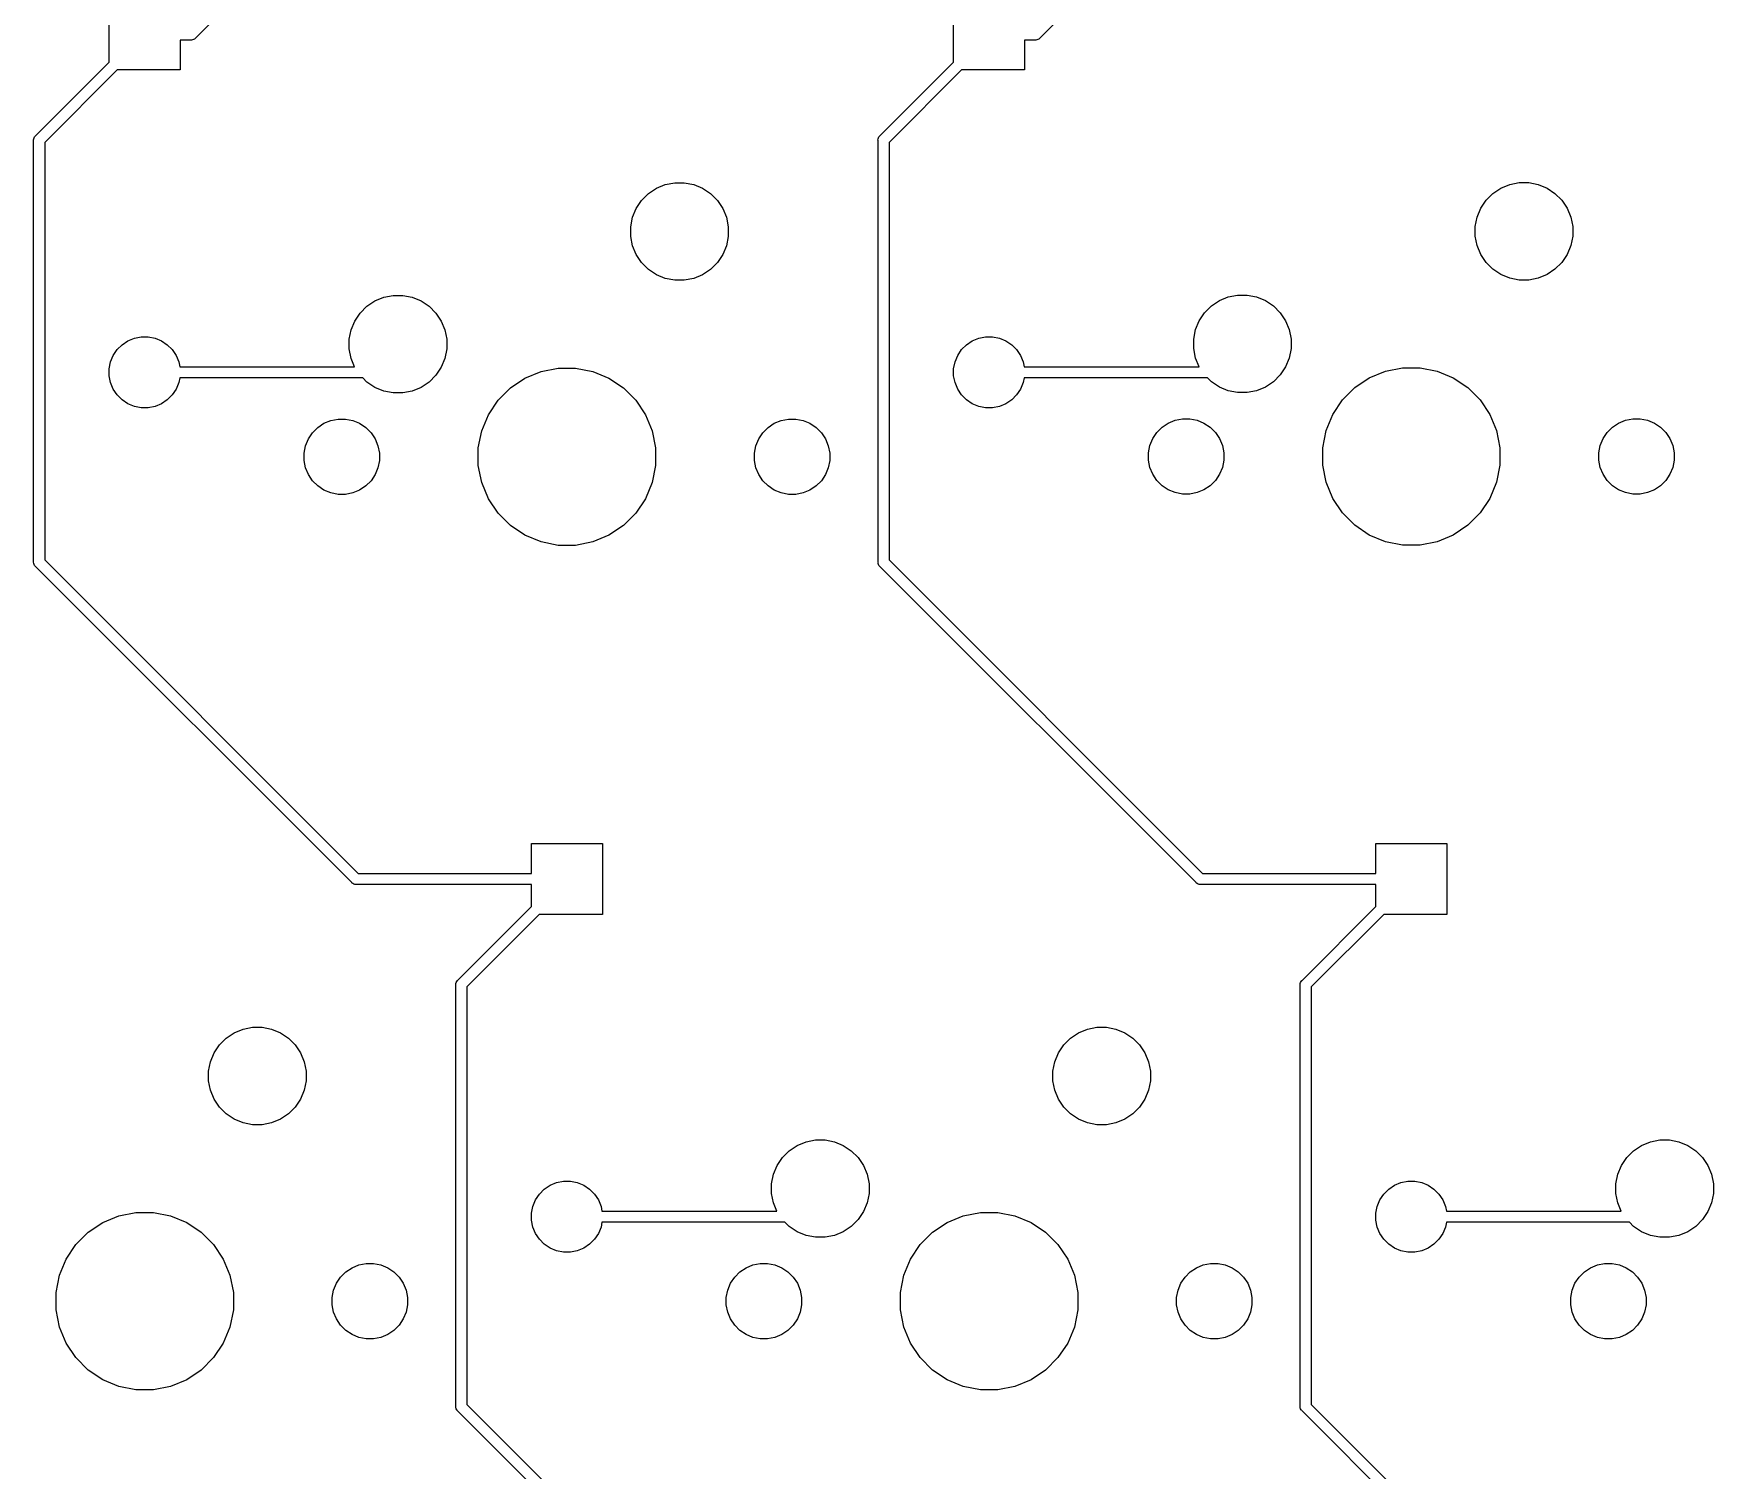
# Model space of a CAD drawing. Extents: x 0.4 to 33.6, y -21.6 to -0.4.
# Drawn here: x 2.901 to 4.393, y -3.057 to -1.78 of the extents above; entities that cross this region are included whole.
import ezdxf

# ---------------------------------------------------------------- set-up
doc = ezdxf.new("R2010")
doc.units = 0
doc.header["$MEASUREMENT"] = 0
doc.layers.add('BLACK', color=7, linetype='CONTINUOUS')

msp = doc.modelspace()

# ---------------------------------------------------------------- linework, layer by layer
at = {"layer": 'BLACK', "linetype": 'CONTINUOUS'}
for p, q in [((3.37831, -1.45124), (3.04499, -1.78456)), ((4.12831, -1.45124), (3.79499, -1.78456)), ((2.9685, -1.80579), (2.9685, -1.74975)), ((3.7185, -1.80579), (3.7185, -1.74975)), ((3.0411, -1.78617), (3.0315, -1.78617)), ((3.0315, -1.78617), (3.0315, -1.81275)), ((3.04134, -1.78619), (3.0411, -1.78617)), ((3.04158, -1.78617), (3.04134, -1.78619)), ((3.0423, -1.7861), (3.04158, -1.78617)), ((3.04158, -1.78617), (3.04158, -1.78617)), ((3.04323, -1.78582), (3.0423, -1.7861)), ((3.04409, -1.78536), (3.04323, -1.78582)), ((3.04484, -1.78475), (3.04409, -1.78536)), ((3.04499, -1.78456), (3.04484, -1.78475)), ((3.7911, -1.78617), (3.7815, -1.78617)), ((3.7815, -1.78617), (3.7815, -1.81275)), ((3.79134, -1.78619), (3.7911, -1.78617)), ((3.79158, -1.78617), (3.79134, -1.78619)), ((3.7923, -1.7861), (3.79158, -1.78617)), ((3.79158, -1.78617), (3.79158, -1.78617)), ((3.79323, -1.78582), (3.7923, -1.7861)), ((3.79409, -1.78536), (3.79323, -1.78582)), ((3.79484, -1.78475), (3.79409, -1.78536)), ((3.79499, -1.78456), (3.79484, -1.78475)), ((2.90294, -1.87135), (2.9685, -1.80579)), ((2.97546, -1.81275), (2.91117, -1.87704)), ((3.0315, -1.81275), (2.97546, -1.81275)), ((3.65294, -1.87135), (3.7185, -1.80579)), ((3.72546, -1.81275), (3.66117, -1.87704)), ((3.7815, -1.81275), (3.72546, -1.81275)), ((2.9013, -1.875), (2.90133, -1.87476)), ((2.90133, -1.87524), (2.9013, -1.875)), ((2.90133, -1.87476), (2.9014, -1.87404)), ((2.90133, -1.87476), (2.90133, -1.87476)), ((2.90133, -2.24976), (2.90133, -1.87524)), ((2.9014, -1.87404), (2.90168, -1.87311)), ((2.90168, -1.87311), (2.90214, -1.87225)), ((2.90214, -1.87225), (2.90275, -1.8715)), ((2.90275, -1.8715), (2.90294, -1.87135)), ((2.91117, -1.87704), (2.91117, -2.24796)), ((3.6513, -1.875), (3.6514, -1.87404)), ((3.65133, -1.87524), (3.6513, -1.875)), ((3.65133, -2.24976), (3.65133, -1.87524)), ((3.6514, -1.87404), (3.65168, -1.87311)), ((3.65168, -1.87311), (3.65214, -1.87225)), ((3.65214, -1.87225), (3.6526, -1.87169)), ((3.6526, -1.87169), (3.65275, -1.8715)), ((3.6526, -1.87169), (3.6526, -1.87169)), ((3.65275, -1.8715), (3.65294, -1.87135)), ((3.66117, -1.87704), (3.66117, -2.24796)), ((3.44136, -1.92864), (3.44739, -1.92261)), ((3.44739, -1.92261), (3.45449, -1.91787)), ((3.45449, -1.91787), (3.46237, -1.91461)), ((3.46237, -1.91461), (3.47073, -1.91294)), ((3.47073, -1.91294), (3.47927, -1.91294)), ((3.47927, -1.91294), (3.48763, -1.91461)), ((3.48763, -1.91461), (3.49551, -1.91787)), ((3.49551, -1.91787), (3.50261, -1.92261)), ((3.50261, -1.92261), (3.50864, -1.92864)), ((4.19136, -1.9284), (4.19739, -1.92237)), ((4.19739, -1.92237), (4.20449, -1.91763)), ((4.20449, -1.91763), (4.21237, -1.91436)), ((4.21237, -1.91436), (4.22073, -1.9127)), ((4.22073, -1.9127), (4.22927, -1.9127)), ((4.22927, -1.9127), (4.23763, -1.91436)), ((4.23763, -1.91436), (4.24551, -1.91763)), ((4.24551, -1.91763), (4.25261, -1.92237)), ((4.25261, -1.92237), (4.25864, -1.9284)), ((3.43336, -1.94362), (3.43662, -1.93574)), ((3.43662, -1.93574), (3.44136, -1.92864)), ((3.50864, -1.92864), (3.51338, -1.93574)), ((3.51338, -1.93574), (3.51664, -1.94362)), ((4.18336, -1.94337), (4.18662, -1.93549)), ((4.18662, -1.93549), (4.19136, -1.9284)), ((4.25864, -1.9284), (4.26338, -1.93549)), ((4.26338, -1.93549), (4.26664, -1.94337)), ((3.43169, -1.95198), (3.43336, -1.94362)), ((3.43169, -1.96052), (3.43169, -1.95198)), ((3.51664, -1.94362), (3.51831, -1.95198)), ((3.51831, -1.95198), (3.51831, -1.96052)), ((4.18169, -1.95174), (4.18336, -1.94337)), ((4.18169, -1.96027), (4.18169, -1.95174)), ((4.26664, -1.94337), (4.26831, -1.95174)), ((4.26831, -1.95174), (4.26831, -1.96027)), ((3.43336, -1.96888), (3.43169, -1.96052)), ((3.43662, -1.97676), (3.43336, -1.96888)), ((3.51664, -1.96888), (3.51338, -1.97676)), ((3.51831, -1.96052), (3.51664, -1.96888)), ((4.18336, -1.96864), (4.18169, -1.96027)), ((4.18662, -1.97652), (4.18336, -1.96864)), ((4.26664, -1.96864), (4.26338, -1.97652)), ((4.26831, -1.96027), (4.26664, -1.96864)), ((3.44136, -1.98386), (3.43662, -1.97676)), ((3.44739, -1.98989), (3.44136, -1.98386)), ((3.50864, -1.98386), (3.50261, -1.98989)), ((3.51338, -1.97676), (3.50864, -1.98386)), ((4.19136, -1.98361), (4.18662, -1.97652)), ((4.19739, -1.98964), (4.19136, -1.98361)), ((4.25864, -1.98361), (4.25261, -1.98964)), ((4.26338, -1.97652), (4.25864, -1.98361)), ((3.45449, -1.99463), (3.44739, -1.98989)), ((3.46237, -1.99789), (3.45449, -1.99463)), ((3.47073, -1.99956), (3.46237, -1.99789)), ((3.48763, -1.99789), (3.47927, -1.99956)), ((3.49551, -1.99463), (3.48763, -1.99789)), ((3.50261, -1.98989), (3.49551, -1.99463)), ((4.20449, -1.99438), (4.19739, -1.98964)), ((4.21237, -1.99765), (4.20449, -1.99438)), ((4.22073, -1.99931), (4.21237, -1.99765)), ((4.23763, -1.99765), (4.22927, -1.99931)), ((4.24551, -1.99438), (4.23763, -1.99765)), ((4.25261, -1.98964), (4.24551, -1.99438)), ((3.21237, -2.01461), (3.22073, -2.01294)), ((3.22073, -2.01294), (3.22927, -2.01294)), ((3.22927, -2.01294), (3.23763, -2.01461)), ((3.47927, -1.99956), (3.47073, -1.99956)), ((3.96237, -2.01436), (3.97073, -2.0127)), ((3.97073, -2.0127), (3.97927, -2.0127)), ((3.97927, -2.0127), (3.98763, -2.01436)), ((4.22927, -1.99931), (4.22073, -1.99931)), ((3.18662, -2.03574), (3.19136, -2.02864)), ((3.19136, -2.02864), (3.19739, -2.02261)), ((3.19739, -2.02261), (3.20449, -2.01787)), ((3.20449, -2.01787), (3.21237, -2.01461)), ((3.23763, -2.01461), (3.24551, -2.01787)), ((3.24551, -2.01787), (3.25261, -2.02261)), ((3.25261, -2.02261), (3.25864, -2.02864)), ((3.25864, -2.02864), (3.26338, -2.03574)), ((3.93662, -2.03549), (3.94136, -2.0284)), ((3.94136, -2.0284), (3.94739, -2.02237)), ((3.94739, -2.02237), (3.95449, -2.01763)), ((3.95449, -2.01763), (3.96237, -2.01436)), ((3.98763, -2.01436), (3.99551, -2.01763)), ((3.99551, -2.01763), (4.00261, -2.02237)), ((4.00261, -2.02237), (4.00864, -2.0284)), ((4.00864, -2.0284), (4.01338, -2.03549)), ((3.18169, -2.05198), (3.18336, -2.04362)), ((3.18336, -2.04362), (3.18662, -2.03574)), ((3.26338, -2.03574), (3.26664, -2.04362)), ((3.26664, -2.04362), (3.26831, -2.05198)), ((3.93169, -2.05174), (3.93336, -2.04337)), ((3.93336, -2.04337), (3.93662, -2.03549)), ((4.01338, -2.03549), (4.01664, -2.04337)), ((4.01664, -2.04337), (4.01831, -2.05174)), ((2.97554, -2.06117), (2.97992, -2.05679)), ((2.97992, -2.05679), (2.98508, -2.05334)), ((2.98508, -2.05334), (2.99081, -2.05096)), ((2.99081, -2.05096), (2.9969, -2.04975)), ((2.9969, -2.04975), (3.0031, -2.04975)), ((3.0031, -2.04975), (3.00919, -2.05096)), ((3.00919, -2.05096), (3.01492, -2.05334)), ((3.01492, -2.05334), (3.02008, -2.05679)), ((3.02008, -2.05679), (3.02446, -2.06117)), ((3.18169, -2.06052), (3.18169, -2.05198)), ((3.26831, -2.05198), (3.26831, -2.06052)), ((3.72554, -2.06117), (3.72992, -2.05679)), ((3.72992, -2.05679), (3.73508, -2.05334)), ((3.73508, -2.05334), (3.74081, -2.05096)), ((3.74081, -2.05096), (3.7469, -2.04975)), ((3.7469, -2.04975), (3.7531, -2.04975)), ((3.7531, -2.04975), (3.75919, -2.05096)), ((3.75919, -2.05096), (3.76492, -2.05334)), ((3.76492, -2.05334), (3.77008, -2.05679)), ((3.77008, -2.05679), (3.77446, -2.06117)), ((3.93169, -2.06027), (3.93169, -2.05174)), ((4.01831, -2.05174), (4.01831, -2.06027)), ((2.9685, -2.07815), (2.96971, -2.07206)), ((2.96971, -2.07206), (2.97209, -2.06633)), ((2.97209, -2.06633), (2.97554, -2.06117)), ((3.02446, -2.06117), (3.02791, -2.06633)), ((3.02791, -2.06633), (3.03029, -2.07206)), ((3.03029, -2.07206), (3.03113, -2.07633)), ((3.18336, -2.06888), (3.18169, -2.06052)), ((3.18644, -2.07633), (3.18336, -2.06888)), ((3.26664, -2.06888), (3.26338, -2.07676)), ((3.26831, -2.06052), (3.26664, -2.06888)), ((3.7185, -2.07815), (3.71971, -2.07206)), ((3.71971, -2.07206), (3.72209, -2.06633)), ((3.72209, -2.06633), (3.72554, -2.06117)), ((3.77446, -2.06117), (3.77791, -2.06633)), ((3.77791, -2.06633), (3.78029, -2.07206)), ((3.78029, -2.07206), (3.78113, -2.07633)), ((3.93336, -2.06864), (3.93169, -2.06027)), ((3.93654, -2.07633), (3.93336, -2.06864)), ((4.01664, -2.06864), (4.01338, -2.07652)), ((4.01831, -2.06027), (4.01664, -2.06864)), ((2.9685, -2.08435), (2.9685, -2.07815)), ((2.96971, -2.09044), (2.9685, -2.08435)), ((3.03113, -2.08617), (3.03029, -2.09044)), ((3.03113, -2.07633), (3.18644, -2.07633)), ((3.19368, -2.08617), (3.03113, -2.08617)), ((3.19739, -2.08989), (3.19368, -2.08617)), ((3.25864, -2.08386), (3.25261, -2.08989)), ((3.26338, -2.07676), (3.25864, -2.08386)), ((3.32481, -2.09509), (3.3377, -2.08647)), ((3.3377, -2.08647), (3.35203, -2.08054)), ((3.35203, -2.08054), (3.36724, -2.07751)), ((3.36724, -2.07751), (3.38276, -2.07751)), ((3.38276, -2.07751), (3.39797, -2.08054)), ((3.39797, -2.08054), (3.4123, -2.08647)), ((3.4123, -2.08647), (3.42519, -2.09509)), ((3.7185, -2.08435), (3.7185, -2.07815)), ((3.71971, -2.09044), (3.7185, -2.08435)), ((3.78113, -2.08617), (3.78029, -2.09044)), ((3.78113, -2.07633), (3.93654, -2.07633)), ((3.94392, -2.08617), (3.78113, -2.08617)), ((3.94739, -2.08964), (3.94392, -2.08617)), ((4.00864, -2.08361), (4.00261, -2.08964)), ((4.01338, -2.07652), (4.00864, -2.08361)), ((4.07481, -2.09484), (4.0877, -2.08623)), ((4.0877, -2.08623), (4.10203, -2.08029)), ((4.10203, -2.08029), (4.11724, -2.07726)), ((4.11724, -2.07726), (4.13276, -2.07726)), ((4.13276, -2.07726), (4.14797, -2.08029)), ((4.14797, -2.08029), (4.1623, -2.08623)), ((4.1623, -2.08623), (4.17519, -2.09484)), ((2.97209, -2.09617), (2.96971, -2.09044)), ((2.97554, -2.10133), (2.97209, -2.09617)), ((2.97992, -2.10571), (2.97554, -2.10133)), ((3.02446, -2.10133), (3.02008, -2.10571)), ((3.02791, -2.09617), (3.02446, -2.10133)), ((3.03029, -2.09044), (3.02791, -2.09617)), ((3.20449, -2.09463), (3.19739, -2.08989)), ((3.21237, -2.09789), (3.20449, -2.09463)), ((3.22073, -2.09956), (3.21237, -2.09789)), ((3.22927, -2.09956), (3.22073, -2.09956)), ((3.23763, -2.09789), (3.22927, -2.09956)), ((3.24551, -2.09463), (3.23763, -2.09789)), ((3.25261, -2.08989), (3.24551, -2.09463)), ((3.31384, -2.10606), (3.32481, -2.09509)), ((3.42519, -2.09509), (3.43616, -2.10606)), ((3.72209, -2.09617), (3.71971, -2.09044)), ((3.72554, -2.10133), (3.72209, -2.09617)), ((3.72992, -2.10571), (3.72554, -2.10133)), ((3.77446, -2.10133), (3.77008, -2.10571)), ((3.77791, -2.09617), (3.77446, -2.10133)), ((3.78029, -2.09044), (3.77791, -2.09617)), ((3.95449, -2.09438), (3.94739, -2.08964)), ((3.96237, -2.09765), (3.95449, -2.09438)), ((3.97073, -2.09931), (3.96237, -2.09765)), ((3.97927, -2.09931), (3.97073, -2.09931)), ((3.98763, -2.09765), (3.97927, -2.09931)), ((3.99551, -2.09438), (3.98763, -2.09765)), ((4.00261, -2.08964), (3.99551, -2.09438)), ((4.06384, -2.10581), (4.07481, -2.09484)), ((4.17519, -2.09484), (4.18616, -2.10581)), ((2.98508, -2.10916), (2.97992, -2.10571)), ((2.99081, -2.11154), (2.98508, -2.10916)), ((2.9969, -2.11275), (2.99081, -2.11154)), ((3.0031, -2.11275), (2.9969, -2.11275)), ((3.00919, -2.11154), (3.0031, -2.11275)), ((3.01492, -2.10916), (3.00919, -2.11154)), ((3.02008, -2.10571), (3.01492, -2.10916)), ((3.30522, -2.11895), (3.31384, -2.10606)), ((3.43616, -2.10606), (3.44478, -2.11895)), ((3.73508, -2.10916), (3.72992, -2.10571)), ((3.74081, -2.11154), (3.73508, -2.10916)), ((3.7469, -2.11275), (3.74081, -2.11154)), ((3.7531, -2.11275), (3.7469, -2.11275)), ((3.75919, -2.11154), (3.7531, -2.11275)), ((3.76492, -2.10916), (3.75919, -2.11154)), ((3.77008, -2.10571), (3.76492, -2.10916)), ((4.05522, -2.11871), (4.06384, -2.10581)), ((4.18616, -2.10581), (4.19478, -2.11871)), ((3.14901, -2.13492), (3.15367, -2.13026)), ((3.15367, -2.13026), (3.15915, -2.12659)), ((3.15915, -2.12659), (3.16524, -2.12407)), ((3.16524, -2.12407), (3.1717, -2.12279)), ((3.1717, -2.12279), (3.1783, -2.12279)), ((3.1783, -2.12279), (3.18476, -2.12407)), ((3.18476, -2.12407), (3.19085, -2.12659)), ((3.19085, -2.12659), (3.19633, -2.13026)), ((3.19633, -2.13026), (3.20099, -2.13492)), ((3.29626, -2.14849), (3.29929, -2.13328)), ((3.29929, -2.13328), (3.30522, -2.11895)), ((3.44478, -2.11895), (3.45071, -2.13328)), ((3.45071, -2.13328), (3.45374, -2.14849)), ((3.54901, -2.13492), (3.55367, -2.13026)), ((3.55367, -2.13026), (3.55915, -2.12659)), ((3.55915, -2.12659), (3.56524, -2.12407)), ((3.56524, -2.12407), (3.5717, -2.12279)), ((3.5717, -2.12279), (3.5783, -2.12279)), ((3.5783, -2.12279), (3.58476, -2.12407)), ((3.58476, -2.12407), (3.59085, -2.12659)), ((3.59085, -2.12659), (3.59633, -2.13026)), ((3.59633, -2.13026), (3.60099, -2.13492)), ((3.89901, -2.13467), (3.90367, -2.13001)), ((3.90367, -2.13001), (3.90915, -2.12635)), ((3.90915, -2.12635), (3.91524, -2.12383)), ((3.91524, -2.12383), (3.9217, -2.12254)), ((3.9217, -2.12254), (3.9283, -2.12254)), ((3.9283, -2.12254), (3.93476, -2.12383)), ((3.93476, -2.12383), (3.94085, -2.12635)), ((3.94085, -2.12635), (3.94633, -2.13001)), ((3.94633, -2.13001), (3.95099, -2.13467)), ((4.04626, -2.14825), (4.04929, -2.13304)), ((4.04929, -2.13304), (4.05522, -2.11871)), ((4.19478, -2.11871), (4.20071, -2.13304)), ((4.20071, -2.13304), (4.20374, -2.14825)), ((4.29901, -2.13467), (4.30367, -2.13001)), ((4.30367, -2.13001), (4.30915, -2.12635)), ((4.30915, -2.12635), (4.31524, -2.12383)), ((4.31524, -2.12383), (4.3217, -2.12254)), ((4.3217, -2.12254), (4.3283, -2.12254)), ((4.3283, -2.12254), (4.33476, -2.12383)), ((4.33476, -2.12383), (4.34085, -2.12635)), ((4.34085, -2.12635), (4.34633, -2.13001)), ((4.34633, -2.13001), (4.35099, -2.13467)), ((3.14154, -2.15295), (3.14282, -2.14649)), ((3.14282, -2.14649), (3.14534, -2.1404)), ((3.14534, -2.1404), (3.14901, -2.13492)), ((3.20099, -2.13492), (3.20466, -2.1404)), ((3.20466, -2.1404), (3.20718, -2.14649)), ((3.20718, -2.14649), (3.20846, -2.15295)), ((3.29626, -2.16401), (3.29626, -2.14849)), ((3.45374, -2.14849), (3.45374, -2.16401)), ((3.54154, -2.15295), (3.54282, -2.14649)), ((3.54282, -2.14649), (3.54534, -2.1404)), ((3.54534, -2.1404), (3.54901, -2.13492)), ((3.60099, -2.13492), (3.60466, -2.1404)), ((3.60466, -2.1404), (3.60718, -2.14649)), ((3.60718, -2.14649), (3.60846, -2.15295)), ((3.89154, -2.15271), (3.89282, -2.14624)), ((3.89282, -2.14624), (3.89534, -2.14015)), ((3.89534, -2.14015), (3.89901, -2.13467)), ((3.95099, -2.13467), (3.95466, -2.14015)), ((3.95466, -2.14015), (3.95718, -2.14624)), ((3.95718, -2.14624), (3.95846, -2.15271)), ((4.04626, -2.16376), (4.04626, -2.14825)), ((4.20374, -2.14825), (4.20374, -2.16376)), ((4.29154, -2.15271), (4.29282, -2.14624)), ((4.29282, -2.14624), (4.29534, -2.14015)), ((4.29534, -2.14015), (4.29901, -2.13467)), ((4.35099, -2.13467), (4.35466, -2.14015)), ((4.35466, -2.14015), (4.35718, -2.14624)), ((4.35718, -2.14624), (4.35846, -2.15271)), ((3.14154, -2.15955), (3.14154, -2.15295)), ((3.14282, -2.16601), (3.14154, -2.15955)), ((3.20846, -2.15955), (3.20718, -2.16601)), ((3.20846, -2.15295), (3.20846, -2.15955)), ((3.54154, -2.15955), (3.54154, -2.15295)), ((3.54282, -2.16601), (3.54154, -2.15955)), ((3.60846, -2.15955), (3.60718, -2.16601)), ((3.60846, -2.15295), (3.60846, -2.15955)), ((3.89154, -2.1593), (3.89154, -2.15271)), ((3.89282, -2.16577), (3.89154, -2.1593)), ((3.95846, -2.1593), (3.95718, -2.16577)), ((3.95846, -2.15271), (3.95846, -2.1593)), ((4.29154, -2.1593), (4.29154, -2.15271)), ((4.29282, -2.16577), (4.29154, -2.1593)), ((4.35846, -2.1593), (4.35718, -2.16577)), ((4.35846, -2.15271), (4.35846, -2.1593)), ((3.14534, -2.1721), (3.14282, -2.16601)), ((3.14901, -2.17758), (3.14534, -2.1721)), ((3.15367, -2.18224), (3.14901, -2.17758)), ((3.20099, -2.17758), (3.19633, -2.18224)), ((3.20466, -2.1721), (3.20099, -2.17758)), ((3.20718, -2.16601), (3.20466, -2.1721)), ((3.29929, -2.17922), (3.29626, -2.16401)), ((3.45374, -2.16401), (3.45071, -2.17922)), ((3.54534, -2.1721), (3.54282, -2.16601)), ((3.54901, -2.17758), (3.54534, -2.1721)), ((3.55367, -2.18224), (3.54901, -2.17758)), ((3.60099, -2.17758), (3.59633, -2.18224)), ((3.60466, -2.1721), (3.60099, -2.17758)), ((3.60718, -2.16601), (3.60466, -2.1721)), ((3.89534, -2.17186), (3.89282, -2.16577)), ((3.89901, -2.17734), (3.89534, -2.17186)), ((3.90367, -2.182), (3.89901, -2.17734)), ((3.95099, -2.17734), (3.94633, -2.182)), ((3.95466, -2.17186), (3.95099, -2.17734)), ((3.95718, -2.16577), (3.95466, -2.17186)), ((4.04929, -2.17897), (4.04626, -2.16376)), ((4.20374, -2.16376), (4.20071, -2.17897)), ((4.29534, -2.17186), (4.29282, -2.16577)), ((4.29901, -2.17734), (4.29534, -2.17186)), ((4.30367, -2.182), (4.29901, -2.17734)), ((4.35099, -2.17734), (4.34633, -2.182)), ((4.35466, -2.17186), (4.35099, -2.17734)), ((4.35718, -2.16577), (4.35466, -2.17186)), ((3.15915, -2.18591), (3.15367, -2.18224)), ((3.16524, -2.18843), (3.15915, -2.18591)), ((3.1717, -2.18971), (3.16524, -2.18843)), ((3.1783, -2.18971), (3.1717, -2.18971)), ((3.18476, -2.18843), (3.1783, -2.18971)), ((3.19085, -2.18591), (3.18476, -2.18843)), ((3.19633, -2.18224), (3.19085, -2.18591)), ((3.30522, -2.19355), (3.29929, -2.17922)), ((3.45071, -2.17922), (3.44478, -2.19355)), ((3.55915, -2.18591), (3.55367, -2.18224)), ((3.56524, -2.18843), (3.55915, -2.18591)), ((3.5717, -2.18971), (3.56524, -2.18843)), ((3.5783, -2.18971), (3.5717, -2.18971)), ((3.58476, -2.18843), (3.5783, -2.18971)), ((3.59085, -2.18591), (3.58476, -2.18843)), ((3.59633, -2.18224), (3.59085, -2.18591)), ((3.90915, -2.18566), (3.90367, -2.182)), ((3.91524, -2.18818), (3.90915, -2.18566)), ((3.9217, -2.18947), (3.91524, -2.18818)), ((3.9283, -2.18947), (3.9217, -2.18947)), ((3.93476, -2.18818), (3.9283, -2.18947)), ((3.94085, -2.18566), (3.93476, -2.18818)), ((3.94633, -2.182), (3.94085, -2.18566)), ((4.05522, -2.1933), (4.04929, -2.17897)), ((4.20071, -2.17897), (4.19478, -2.1933)), ((4.30915, -2.18566), (4.30367, -2.182)), ((4.31524, -2.18818), (4.30915, -2.18566)), ((4.3217, -2.18947), (4.31524, -2.18818)), ((4.3283, -2.18947), (4.3217, -2.18947)), ((4.33476, -2.18818), (4.3283, -2.18947)), ((4.34085, -2.18566), (4.33476, -2.18818)), ((4.34633, -2.182), (4.34085, -2.18566)), ((3.31384, -2.20644), (3.30522, -2.19355)), ((3.32481, -2.21741), (3.31384, -2.20644)), ((3.43616, -2.20644), (3.42519, -2.21741)), ((3.44478, -2.19355), (3.43616, -2.20644)), ((4.06384, -2.2062), (4.05522, -2.1933)), ((4.07481, -2.21717), (4.06384, -2.2062)), ((4.18616, -2.2062), (4.17519, -2.21717)), ((4.19478, -2.1933), (4.18616, -2.2062)), ((3.3377, -2.22603), (3.32481, -2.21741)), ((3.42519, -2.21741), (3.4123, -2.22603)), ((4.0877, -2.22578), (4.07481, -2.21717)), ((4.17519, -2.21717), (4.1623, -2.22578)), ((3.35203, -2.23196), (3.3377, -2.22603)), ((3.36724, -2.23499), (3.35203, -2.23196)), ((3.38276, -2.23499), (3.36724, -2.23499)), ((3.39797, -2.23196), (3.38276, -2.23499)), ((3.4123, -2.22603), (3.39797, -2.23196)), ((4.10203, -2.23172), (4.0877, -2.22578)), ((4.11724, -2.23474), (4.10203, -2.23172)), ((4.13276, -2.23474), (4.11724, -2.23474)), ((4.14797, -2.23172), (4.13276, -2.23474)), ((4.1623, -2.22578), (4.14797, -2.23172)), ((2.9013, -2.25), (2.90133, -2.24976)), ((2.9014, -2.25096), (2.9013, -2.25)), ((2.90168, -2.25189), (2.9014, -2.25096)), ((2.90214, -2.25275), (2.90168, -2.25189)), ((2.90247, -2.25315), (2.90214, -2.25275)), ((2.91117, -2.24796), (3.18954, -2.52633)), ((3.6513, -2.25), (3.65133, -2.24976)), ((3.65133, -2.25024), (3.6513, -2.25)), ((3.6514, -2.25096), (3.65133, -2.25024)), ((3.65133, -2.25024), (3.65133, -2.25024)), ((3.65168, -2.25189), (3.6514, -2.25096)), ((3.65214, -2.25275), (3.65168, -2.25189)), ((3.65275, -2.2535), (3.65214, -2.25275)), ((3.66117, -2.24796), (3.93954, -2.52633)), ((2.90275, -2.2535), (2.90247, -2.25315)), ((2.90294, -2.25365), (2.90275, -2.2535)), ((3.18385, -2.53456), (2.90294, -2.25365)), ((3.65294, -2.25365), (3.65275, -2.2535)), ((3.93385, -2.53456), (3.65294, -2.25365)), ((3.3435, -2.52633), (3.3435, -2.49975)), ((3.3435, -2.49975), (3.4065, -2.49975)), ((3.4065, -2.49975), (3.4065, -2.56275)), ((4.0935, -2.52633), (4.0935, -2.49975)), ((4.0935, -2.49975), (4.1565, -2.49975)), ((4.1565, -2.49975), (4.1565, -2.56275)), ((3.184, -2.53475), (3.18385, -2.53456)), ((3.18419, -2.5349), (3.184, -2.53475)), ((3.18475, -2.53536), (3.18419, -2.5349)), ((3.18419, -2.5349), (3.18419, -2.5349)), ((3.18561, -2.53582), (3.18475, -2.53536)), ((3.18654, -2.5361), (3.18561, -2.53582)), ((3.18726, -2.53617), (3.18654, -2.5361)), ((3.1875, -2.53619), (3.18726, -2.53617)), ((3.18726, -2.53617), (3.18726, -2.53617)), ((3.18774, -2.53617), (3.1875, -2.53619)), ((3.3435, -2.53617), (3.18774, -2.53617)), ((3.18954, -2.52633), (3.3435, -2.52633)), ((3.3435, -2.55579), (3.3435, -2.53617)), ((3.934, -2.53475), (3.93385, -2.53456)), ((3.93419, -2.5349), (3.934, -2.53475)), ((3.93475, -2.53536), (3.93419, -2.5349)), ((3.93419, -2.5349), (3.93419, -2.5349)), ((3.93561, -2.53582), (3.93475, -2.53536)), ((3.93654, -2.5361), (3.93561, -2.53582)), ((3.93726, -2.53617), (3.93654, -2.5361)), ((3.9375, -2.53619), (3.93726, -2.53617)), ((3.93726, -2.53617), (3.93726, -2.53617)), ((3.93774, -2.53617), (3.9375, -2.53619)), ((4.0935, -2.53617), (3.93774, -2.53617)), ((3.93954, -2.52633), (4.0935, -2.52633)), ((4.0935, -2.55579), (4.0935, -2.53617)), ((3.27794, -2.62135), (3.3435, -2.55579)), ((3.35046, -2.56275), (3.28617, -2.62704)), ((3.4065, -2.56275), (3.35046, -2.56275)), ((4.02794, -2.62135), (4.0935, -2.55579)), ((4.10046, -2.56275), (4.03617, -2.62704)), ((4.1565, -2.56275), (4.10046, -2.56275)), ((3.2763, -2.625), (3.27633, -2.62476)), ((3.27633, -2.62524), (3.2763, -2.625)), ((3.27633, -2.62476), (3.2764, -2.62404)), ((3.27633, -2.62476), (3.27633, -2.62476)), ((3.27633, -2.99976), (3.27633, -2.62524)), ((3.2764, -2.62404), (3.27668, -2.62311)), ((3.27668, -2.62311), (3.27714, -2.62225)), ((3.27714, -2.62225), (3.27775, -2.6215)), ((3.27775, -2.6215), (3.27794, -2.62135)), ((4.0263, -2.625), (4.02633, -2.62476)), ((4.02633, -2.62524), (4.0263, -2.625)), ((4.02633, -2.62476), (4.0264, -2.62404)), ((4.02633, -2.62476), (4.02633, -2.62476)), ((4.02633, -2.99976), (4.02633, -2.62524)), ((4.0264, -2.62404), (4.02668, -2.62311)), ((4.02668, -2.62311), (4.02714, -2.62225)), ((4.02714, -2.62225), (4.02775, -2.6215)), ((4.02775, -2.6215), (4.02794, -2.62135)), ((3.28617, -2.62704), (3.28617, -2.99796)), ((4.03617, -2.62704), (4.03617, -2.99796)), ((3.07239, -2.67261), (3.07949, -2.66787)), ((3.07949, -2.66787), (3.08737, -2.66461)), ((3.08737, -2.66461), (3.09573, -2.66294)), ((3.09573, -2.66294), (3.10427, -2.66294)), ((3.10427, -2.66294), (3.11263, -2.66461)), ((3.11263, -2.66461), (3.12051, -2.66787)), ((3.12051, -2.66787), (3.12761, -2.67261)), ((3.82239, -2.67261), (3.82949, -2.66787)), ((3.82949, -2.66787), (3.83737, -2.66461)), ((3.83737, -2.66461), (3.84573, -2.66294)), ((3.84573, -2.66294), (3.85427, -2.66294)), ((3.85427, -2.66294), (3.86263, -2.66461)), ((3.86263, -2.66461), (3.87051, -2.66787)), ((3.87051, -2.66787), (3.87761, -2.67261)), ((3.06162, -2.68574), (3.06636, -2.67864)), ((3.06636, -2.67864), (3.07239, -2.67261)), ((3.12761, -2.67261), (3.13364, -2.67864)), ((3.13364, -2.67864), (3.13838, -2.68574)), ((3.81162, -2.68574), (3.81636, -2.67864)), ((3.81636, -2.67864), (3.82239, -2.67261)), ((3.87761, -2.67261), (3.88364, -2.67864)), ((3.88364, -2.67864), (3.88838, -2.68574)), ((3.05669, -2.70198), (3.05836, -2.69362)), ((3.05836, -2.69362), (3.06162, -2.68574)), ((3.13838, -2.68574), (3.14164, -2.69362)), ((3.14164, -2.69362), (3.14331, -2.70198)), ((3.80669, -2.70198), (3.80836, -2.69362)), ((3.80836, -2.69362), (3.81162, -2.68574)), ((3.88838, -2.68574), (3.89164, -2.69362)), ((3.89164, -2.69362), (3.89331, -2.70198)), ((3.05669, -2.71052), (3.05669, -2.70198)), ((3.05836, -2.71888), (3.05669, -2.71052)), ((3.14331, -2.71052), (3.14164, -2.71888)), ((3.14331, -2.70198), (3.14331, -2.71052)), ((3.80669, -2.71052), (3.80669, -2.70198)), ((3.80836, -2.71888), (3.80669, -2.71052)), ((3.89331, -2.71052), (3.89164, -2.71888)), ((3.89331, -2.70198), (3.89331, -2.71052)), ((3.06162, -2.72676), (3.05836, -2.71888)), ((3.06636, -2.73386), (3.06162, -2.72676)), ((3.13838, -2.72676), (3.13364, -2.73386)), ((3.14164, -2.71888), (3.13838, -2.72676)), ((3.81162, -2.72676), (3.80836, -2.71888)), ((3.81636, -2.73386), (3.81162, -2.72676)), ((3.88838, -2.72676), (3.88364, -2.73386)), ((3.89164, -2.71888), (3.88838, -2.72676)), ((3.07239, -2.73989), (3.06636, -2.73386)), ((3.07949, -2.74463), (3.07239, -2.73989)), ((3.08737, -2.74789), (3.07949, -2.74463)), ((3.12051, -2.74463), (3.11263, -2.74789)), ((3.12761, -2.73989), (3.12051, -2.74463)), ((3.13364, -2.73386), (3.12761, -2.73989)), ((3.82239, -2.73989), (3.81636, -2.73386)), ((3.82949, -2.74463), (3.82239, -2.73989)), ((3.83737, -2.74789), (3.82949, -2.74463)), ((3.87051, -2.74463), (3.86263, -2.74789)), ((3.87761, -2.73989), (3.87051, -2.74463)), ((3.88364, -2.73386), (3.87761, -2.73989)), ((3.09573, -2.74956), (3.08737, -2.74789)), ((3.10427, -2.74956), (3.09573, -2.74956)), ((3.11263, -2.74789), (3.10427, -2.74956)), ((3.84573, -2.74956), (3.83737, -2.74789)), ((3.85427, -2.74956), (3.84573, -2.74956)), ((3.86263, -2.74789), (3.85427, -2.74956)), ((3.56636, -2.77864), (3.57239, -2.77261)), ((3.57239, -2.77261), (3.57949, -2.76787)), ((3.57949, -2.76787), (3.58737, -2.76461)), ((3.58737, -2.76461), (3.59573, -2.76294)), ((3.59573, -2.76294), (3.60427, -2.76294)), ((3.60427, -2.76294), (3.61263, -2.76461)), ((3.61263, -2.76461), (3.62051, -2.76787)), ((3.62051, -2.76787), (3.62761, -2.77261)), ((3.62761, -2.77261), (3.63364, -2.77864)), ((4.31636, -2.77864), (4.32239, -2.77261)), ((4.32239, -2.77261), (4.32949, -2.76787)), ((4.32949, -2.76787), (4.33737, -2.76461)), ((4.33737, -2.76461), (4.34573, -2.76294)), ((4.34573, -2.76294), (4.35427, -2.76294)), ((4.35427, -2.76294), (4.36263, -2.76461)), ((4.36263, -2.76461), (4.37051, -2.76787)), ((4.37051, -2.76787), (4.37761, -2.77261)), ((4.37761, -2.77261), (4.38364, -2.77864)), ((3.55836, -2.79362), (3.56162, -2.78574)), ((3.56162, -2.78574), (3.56636, -2.77864)), ((3.63364, -2.77864), (3.63838, -2.78574)), ((3.63838, -2.78574), (3.64164, -2.79362)), ((4.30836, -2.79362), (4.31162, -2.78574)), ((4.31162, -2.78574), (4.31636, -2.77864)), ((4.38364, -2.77864), (4.38838, -2.78574)), ((4.38838, -2.78574), (4.39164, -2.79362)), ((3.35492, -2.80679), (3.36008, -2.80334)), ((3.36008, -2.80334), (3.36581, -2.80096)), ((3.36581, -2.80096), (3.3719, -2.79975)), ((3.3719, -2.79975), (3.3781, -2.79975)), ((3.3781, -2.79975), (3.38419, -2.80096)), ((3.38419, -2.80096), (3.38992, -2.80334)), ((3.38992, -2.80334), (3.39508, -2.80679)), ((3.55669, -2.80198), (3.55836, -2.79362)), ((3.55669, -2.81052), (3.55669, -2.80198)), ((3.64164, -2.79362), (3.64331, -2.80198)), ((3.64331, -2.80198), (3.64331, -2.81052)), ((4.10492, -2.80679), (4.11008, -2.80334)), ((4.11008, -2.80334), (4.11581, -2.80096)), ((4.11581, -2.80096), (4.1219, -2.79975)), ((4.1219, -2.79975), (4.1281, -2.79975)), ((4.1281, -2.79975), (4.13419, -2.80096)), ((4.13419, -2.80096), (4.13992, -2.80334)), ((4.13992, -2.80334), (4.14508, -2.80679)), ((4.30669, -2.80198), (4.30836, -2.79362)), ((4.30669, -2.81052), (4.30669, -2.80198)), ((4.39164, -2.79362), (4.39331, -2.80198)), ((4.39331, -2.80198), (4.39331, -2.81052)), ((3.34471, -2.82206), (3.34709, -2.81633)), ((3.34709, -2.81633), (3.35054, -2.81117)), ((3.35054, -2.81117), (3.35492, -2.80679)), ((3.39508, -2.80679), (3.39946, -2.81117)), ((3.39946, -2.81117), (3.40291, -2.81633)), ((3.40291, -2.81633), (3.40529, -2.82206)), ((3.55836, -2.81888), (3.55669, -2.81052)), ((3.56144, -2.82633), (3.55836, -2.81888)), ((3.64164, -2.81888), (3.63838, -2.82676)), ((3.64331, -2.81052), (3.64164, -2.81888)), ((4.09471, -2.82206), (4.09709, -2.81633)), ((4.09709, -2.81633), (4.10054, -2.81117)), ((4.10054, -2.81117), (4.10492, -2.80679)), ((4.14508, -2.80679), (4.14946, -2.81117)), ((4.14946, -2.81117), (4.15291, -2.81633)), ((4.15291, -2.81633), (4.15529, -2.82206)), ((4.30836, -2.81888), (4.30669, -2.81052)), ((4.31144, -2.82633), (4.30836, -2.81888)), ((4.39164, -2.81888), (4.38838, -2.82676)), ((4.39331, -2.81052), (4.39164, -2.81888)), ((2.9627, -2.83647), (2.97703, -2.83054)), ((2.97703, -2.83054), (2.99224, -2.82751)), ((2.99224, -2.82751), (3.00776, -2.82751)), ((3.00776, -2.82751), (3.02297, -2.83054)), ((3.02297, -2.83054), (3.0373, -2.83647)), ((3.3435, -2.82815), (3.34471, -2.82206)), ((3.3435, -2.83435), (3.3435, -2.82815)), ((3.34471, -2.84044), (3.3435, -2.83435)), ((3.40529, -2.82206), (3.40613, -2.82633)), ((3.40613, -2.82633), (3.56144, -2.82633)), ((3.63364, -2.83386), (3.62761, -2.83989)), ((3.63838, -2.82676), (3.63364, -2.83386)), ((3.7127, -2.83647), (3.72703, -2.83054)), ((3.72703, -2.83054), (3.74224, -2.82751)), ((3.74224, -2.82751), (3.75776, -2.82751)), ((3.75776, -2.82751), (3.77297, -2.83054)), ((3.77297, -2.83054), (3.7873, -2.83647)), ((4.0935, -2.82815), (4.09471, -2.82206)), ((4.0935, -2.83435), (4.0935, -2.82815)), ((4.09471, -2.84044), (4.0935, -2.83435)), ((4.15529, -2.82206), (4.15613, -2.82633)), ((4.15613, -2.82633), (4.31144, -2.82633)), ((4.38364, -2.83386), (4.37761, -2.83989)), ((4.38838, -2.82676), (4.38364, -2.83386)), ((2.93884, -2.85606), (2.94981, -2.84509)), ((2.94981, -2.84509), (2.9627, -2.83647)), ((3.0373, -2.83647), (3.05019, -2.84509)), ((3.05019, -2.84509), (3.06116, -2.85606)), ((3.34709, -2.84617), (3.34471, -2.84044)), ((3.35054, -2.85133), (3.34709, -2.84617)), ((3.40291, -2.84617), (3.39946, -2.85133)), ((3.40529, -2.84044), (3.40291, -2.84617)), ((3.40613, -2.83617), (3.40529, -2.84044)), ((3.56868, -2.83617), (3.40613, -2.83617)), ((3.57239, -2.83989), (3.56868, -2.83617)), ((3.57949, -2.84463), (3.57239, -2.83989)), ((3.58737, -2.84789), (3.57949, -2.84463)), ((3.59573, -2.84956), (3.58737, -2.84789)), ((3.60427, -2.84956), (3.59573, -2.84956)), ((3.61263, -2.84789), (3.60427, -2.84956)), ((3.62051, -2.84463), (3.61263, -2.84789)), ((3.62761, -2.83989), (3.62051, -2.84463)), ((3.68884, -2.85606), (3.69981, -2.84509)), ((3.69981, -2.84509), (3.7127, -2.83647)), ((3.7873, -2.83647), (3.80019, -2.84509)), ((3.80019, -2.84509), (3.81116, -2.85606)), ((4.09709, -2.84617), (4.09471, -2.84044)), ((4.10054, -2.85133), (4.09709, -2.84617)), ((4.15291, -2.84617), (4.14946, -2.85133)), ((4.15529, -2.84044), (4.15291, -2.84617)), ((4.15613, -2.83617), (4.15529, -2.84044)), ((4.31868, -2.83617), (4.15613, -2.83617)), ((4.32239, -2.83989), (4.31868, -2.83617)), ((4.32949, -2.84463), (4.32239, -2.83989)), ((4.33737, -2.84789), (4.32949, -2.84463)), ((4.34573, -2.84956), (4.33737, -2.84789)), ((4.35427, -2.84956), (4.34573, -2.84956)), ((4.36263, -2.84789), (4.35427, -2.84956)), ((4.37051, -2.84463), (4.36263, -2.84789)), ((4.37761, -2.83989), (4.37051, -2.84463)), ((2.93022, -2.86895), (2.93884, -2.85606)), ((3.06116, -2.85606), (3.06978, -2.86895)), ((3.35492, -2.85571), (3.35054, -2.85133)), ((3.36008, -2.85916), (3.35492, -2.85571)), ((3.36581, -2.86154), (3.36008, -2.85916)), ((3.3719, -2.86275), (3.36581, -2.86154)), ((3.3781, -2.86275), (3.3719, -2.86275)), ((3.38419, -2.86154), (3.3781, -2.86275)), ((3.38992, -2.85916), (3.38419, -2.86154)), ((3.39508, -2.85571), (3.38992, -2.85916)), ((3.39946, -2.85133), (3.39508, -2.85571)), ((3.68022, -2.86895), (3.68884, -2.85606)), ((3.81116, -2.85606), (3.81978, -2.86895)), ((4.10492, -2.85571), (4.10054, -2.85133)), ((4.11008, -2.85916), (4.10492, -2.85571)), ((4.11581, -2.86154), (4.11008, -2.85916)), ((4.1219, -2.86275), (4.11581, -2.86154)), ((4.1281, -2.86275), (4.1219, -2.86275)), ((4.13419, -2.86154), (4.1281, -2.86275)), ((4.13992, -2.85916), (4.13419, -2.86154)), ((4.14508, -2.85571), (4.13992, -2.85916)), ((4.14946, -2.85133), (4.14508, -2.85571)), ((2.92429, -2.88328), (2.93022, -2.86895)), ((3.06978, -2.86895), (3.07571, -2.88328)), ((3.17867, -2.88026), (3.18415, -2.87659)), ((3.18415, -2.87659), (3.19024, -2.87407)), ((3.19024, -2.87407), (3.1967, -2.87279)), ((3.1967, -2.87279), (3.2033, -2.87279)), ((3.2033, -2.87279), (3.20976, -2.87407)), ((3.20976, -2.87407), (3.21585, -2.87659)), ((3.21585, -2.87659), (3.22133, -2.88026)), ((3.52867, -2.88026), (3.53415, -2.87659)), ((3.53415, -2.87659), (3.54024, -2.87407)), ((3.54024, -2.87407), (3.5467, -2.87279)), ((3.5467, -2.87279), (3.5533, -2.87279)), ((3.5533, -2.87279), (3.55976, -2.87407)), ((3.55976, -2.87407), (3.56585, -2.87659)), ((3.56585, -2.87659), (3.57133, -2.88026)), ((3.67429, -2.88328), (3.68022, -2.86895)), ((3.81978, -2.86895), (3.82571, -2.88328)), ((3.92867, -2.88026), (3.93415, -2.87659)), ((3.93415, -2.87659), (3.94024, -2.87407)), ((3.94024, -2.87407), (3.9467, -2.87279)), ((3.9467, -2.87279), (3.9533, -2.87279)), ((3.9533, -2.87279), (3.95976, -2.87407)), ((3.95976, -2.87407), (3.96585, -2.87659)), ((3.96585, -2.87659), (3.97133, -2.88026)), ((4.27867, -2.88026), (4.28415, -2.87659)), ((4.28415, -2.87659), (4.29024, -2.87407)), ((4.29024, -2.87407), (4.2967, -2.87279)), ((4.2967, -2.87279), (4.3033, -2.87279)), ((4.3033, -2.87279), (4.30976, -2.87407)), ((4.30976, -2.87407), (4.31585, -2.87659)), ((4.31585, -2.87659), (4.32133, -2.88026)), ((2.92126, -2.89849), (2.92429, -2.88328)), ((3.07571, -2.88328), (3.07874, -2.89849)), ((3.16782, -2.89649), (3.17034, -2.8904)), ((3.17034, -2.8904), (3.17401, -2.88492)), ((3.17401, -2.88492), (3.17867, -2.88026)), ((3.22133, -2.88026), (3.22599, -2.88492)), ((3.22599, -2.88492), (3.22966, -2.8904)), ((3.22966, -2.8904), (3.23218, -2.89649)), ((3.51782, -2.89649), (3.52034, -2.8904)), ((3.52034, -2.8904), (3.52401, -2.88492)), ((3.52401, -2.88492), (3.52867, -2.88026)), ((3.57133, -2.88026), (3.57599, -2.88492)), ((3.57599, -2.88492), (3.57966, -2.8904)), ((3.57966, -2.8904), (3.58218, -2.89649)), ((3.67126, -2.89849), (3.67429, -2.88328)), ((3.82571, -2.88328), (3.82874, -2.89849)), ((3.91782, -2.89649), (3.92034, -2.8904)), ((3.92034, -2.8904), (3.92401, -2.88492)), ((3.92401, -2.88492), (3.92867, -2.88026)), ((3.97133, -2.88026), (3.97599, -2.88492)), ((3.97599, -2.88492), (3.97966, -2.8904)), ((3.97966, -2.8904), (3.98218, -2.89649)), ((4.26782, -2.89649), (4.27034, -2.8904)), ((4.27034, -2.8904), (4.27401, -2.88492)), ((4.27401, -2.88492), (4.27867, -2.88026)), ((4.32133, -2.88026), (4.32599, -2.88492)), ((4.32599, -2.88492), (4.32966, -2.8904)), ((4.32966, -2.8904), (4.33218, -2.89649)), ((2.92126, -2.91401), (2.92126, -2.89849)), ((3.07874, -2.89849), (3.07874, -2.91401)), ((3.16654, -2.90295), (3.16782, -2.89649)), ((3.16654, -2.90955), (3.16654, -2.90295)), ((3.23218, -2.89649), (3.23346, -2.90295)), ((3.23346, -2.90295), (3.23346, -2.90955)), ((3.51654, -2.90295), (3.51782, -2.89649)), ((3.51654, -2.90955), (3.51654, -2.90295)), ((3.58218, -2.89649), (3.58346, -2.90295)), ((3.58346, -2.90295), (3.58346, -2.90955)), ((3.67126, -2.91401), (3.67126, -2.89849)), ((3.82874, -2.89849), (3.82874, -2.91401)), ((3.91654, -2.90295), (3.91782, -2.89649)), ((3.91654, -2.90955), (3.91654, -2.90295)), ((3.98218, -2.89649), (3.98346, -2.90295)), ((3.98346, -2.90295), (3.98346, -2.90955)), ((4.26654, -2.90295), (4.26782, -2.89649)), ((4.26654, -2.90955), (4.26654, -2.90295)), ((4.33218, -2.89649), (4.33346, -2.90295)), ((4.33346, -2.90295), (4.33346, -2.90955)), ((2.92429, -2.92922), (2.92126, -2.91401)), ((3.07874, -2.91401), (3.07571, -2.92922)), ((3.16782, -2.91601), (3.16654, -2.90955)), ((3.17034, -2.9221), (3.16782, -2.91601)), ((3.17401, -2.92758), (3.17034, -2.9221)), ((3.22966, -2.9221), (3.22599, -2.92758)), ((3.23218, -2.91601), (3.22966, -2.9221)), ((3.23346, -2.90955), (3.23218, -2.91601)), ((3.51782, -2.91601), (3.51654, -2.90955)), ((3.52034, -2.9221), (3.51782, -2.91601)), ((3.52401, -2.92758), (3.52034, -2.9221)), ((3.57966, -2.9221), (3.57599, -2.92758)), ((3.58218, -2.91601), (3.57966, -2.9221)), ((3.58346, -2.90955), (3.58218, -2.91601)), ((3.67429, -2.92922), (3.67126, -2.91401)), ((3.82874, -2.91401), (3.82571, -2.92922)), ((3.91782, -2.91601), (3.91654, -2.90955)), ((3.92034, -2.9221), (3.91782, -2.91601)), ((3.92401, -2.92758), (3.92034, -2.9221)), ((3.97966, -2.9221), (3.97599, -2.92758)), ((3.98218, -2.91601), (3.97966, -2.9221)), ((3.98346, -2.90955), (3.98218, -2.91601)), ((4.26782, -2.91601), (4.26654, -2.90955)), ((4.27034, -2.9221), (4.26782, -2.91601)), ((4.27401, -2.92758), (4.27034, -2.9221)), ((4.32966, -2.9221), (4.32599, -2.92758)), ((4.33218, -2.91601), (4.32966, -2.9221)), ((4.33346, -2.90955), (4.33218, -2.91601)), ((2.93022, -2.94355), (2.92429, -2.92922)), ((3.07571, -2.92922), (3.06978, -2.94355)), ((3.17867, -2.93224), (3.17401, -2.92758)), ((3.18415, -2.93591), (3.17867, -2.93224)), ((3.19024, -2.93843), (3.18415, -2.93591)), ((3.1967, -2.93971), (3.19024, -2.93843)), ((3.20976, -2.93843), (3.2033, -2.93971)), ((3.21585, -2.93591), (3.20976, -2.93843)), ((3.22133, -2.93224), (3.21585, -2.93591)), ((3.22599, -2.92758), (3.22133, -2.93224)), ((3.52867, -2.93224), (3.52401, -2.92758)), ((3.53415, -2.93591), (3.52867, -2.93224)), ((3.54024, -2.93843), (3.53415, -2.93591)), ((3.5467, -2.93971), (3.54024, -2.93843)), ((3.55976, -2.93843), (3.5533, -2.93971)), ((3.56585, -2.93591), (3.55976, -2.93843)), ((3.57133, -2.93224), (3.56585, -2.93591)), ((3.57599, -2.92758), (3.57133, -2.93224)), ((3.68022, -2.94355), (3.67429, -2.92922)), ((3.82571, -2.92922), (3.81978, -2.94355)), ((3.92867, -2.93224), (3.92401, -2.92758)), ((3.93415, -2.93591), (3.92867, -2.93224)), ((3.94024, -2.93843), (3.93415, -2.93591)), ((3.9467, -2.93971), (3.94024, -2.93843)), ((3.95976, -2.93843), (3.9533, -2.93971)), ((3.96585, -2.93591), (3.95976, -2.93843)), ((3.97133, -2.93224), (3.96585, -2.93591)), ((3.97599, -2.92758), (3.97133, -2.93224)), ((4.27867, -2.93224), (4.27401, -2.92758)), ((4.28415, -2.93591), (4.27867, -2.93224)), ((4.29024, -2.93843), (4.28415, -2.93591)), ((4.2967, -2.93971), (4.29024, -2.93843)), ((4.30976, -2.93843), (4.3033, -2.93971)), ((4.31585, -2.93591), (4.30976, -2.93843)), ((4.32133, -2.93224), (4.31585, -2.93591)), ((4.32599, -2.92758), (4.32133, -2.93224)), ((2.93884, -2.95644), (2.93022, -2.94355)), ((3.06978, -2.94355), (3.06116, -2.95644)), ((3.2033, -2.93971), (3.1967, -2.93971)), ((3.5533, -2.93971), (3.5467, -2.93971)), ((3.68884, -2.95644), (3.68022, -2.94355)), ((3.81978, -2.94355), (3.81116, -2.95644)), ((3.9533, -2.93971), (3.9467, -2.93971)), ((4.3033, -2.93971), (4.2967, -2.93971)), ((2.94981, -2.96741), (2.93884, -2.95644)), ((2.9627, -2.97603), (2.94981, -2.96741)), ((3.05019, -2.96741), (3.0373, -2.97603)), ((3.06116, -2.95644), (3.05019, -2.96741)), ((3.69981, -2.96741), (3.68884, -2.95644)), ((3.7127, -2.97603), (3.69981, -2.96741)), ((3.80019, -2.96741), (3.7873, -2.97603)), ((3.81116, -2.95644), (3.80019, -2.96741)), ((2.97703, -2.98196), (2.9627, -2.97603)), ((2.99224, -2.98499), (2.97703, -2.98196)), ((3.02297, -2.98196), (3.00776, -2.98499)), ((3.0373, -2.97603), (3.02297, -2.98196)), ((3.72703, -2.98196), (3.7127, -2.97603)), ((3.74224, -2.98499), (3.72703, -2.98196)), ((3.77297, -2.98196), (3.75776, -2.98499)), ((3.7873, -2.97603), (3.77297, -2.98196)), ((3.00776, -2.98499), (2.99224, -2.98499)), ((3.28617, -2.99796), (3.53796, -3.24975)), ((3.75776, -2.98499), (3.74224, -2.98499)), ((4.03617, -2.99796), (4.28796, -3.24975)), ((3.2763, -3), (3.27633, -2.99976)), ((3.2764, -3.00096), (3.2763, -3)), ((3.27668, -3.00189), (3.2764, -3.00096)), ((3.27714, -3.00275), (3.27668, -3.00189)), ((3.2776, -3.00331), (3.27714, -3.00275)), ((3.27775, -3.0035), (3.2776, -3.00331)), ((3.27794, -3.00365), (3.27775, -3.0035)), ((3.531, -3.25671), (3.27794, -3.00365)), ((4.0263, -3), (4.02633, -2.99976)), ((4.0264, -3.00096), (4.0263, -3)), ((4.02668, -3.00189), (4.0264, -3.00096)), ((4.02714, -3.00275), (4.02668, -3.00189)), ((4.0276, -3.00331), (4.02714, -3.00275)), ((4.02775, -3.0035), (4.0276, -3.00331)), ((4.02794, -3.00365), (4.02775, -3.0035)), ((4.281, -3.25671), (4.02794, -3.00365))]:
    msp.add_line(p, q, dxfattribs=at)

doc.saveas('drawing.dxf')
